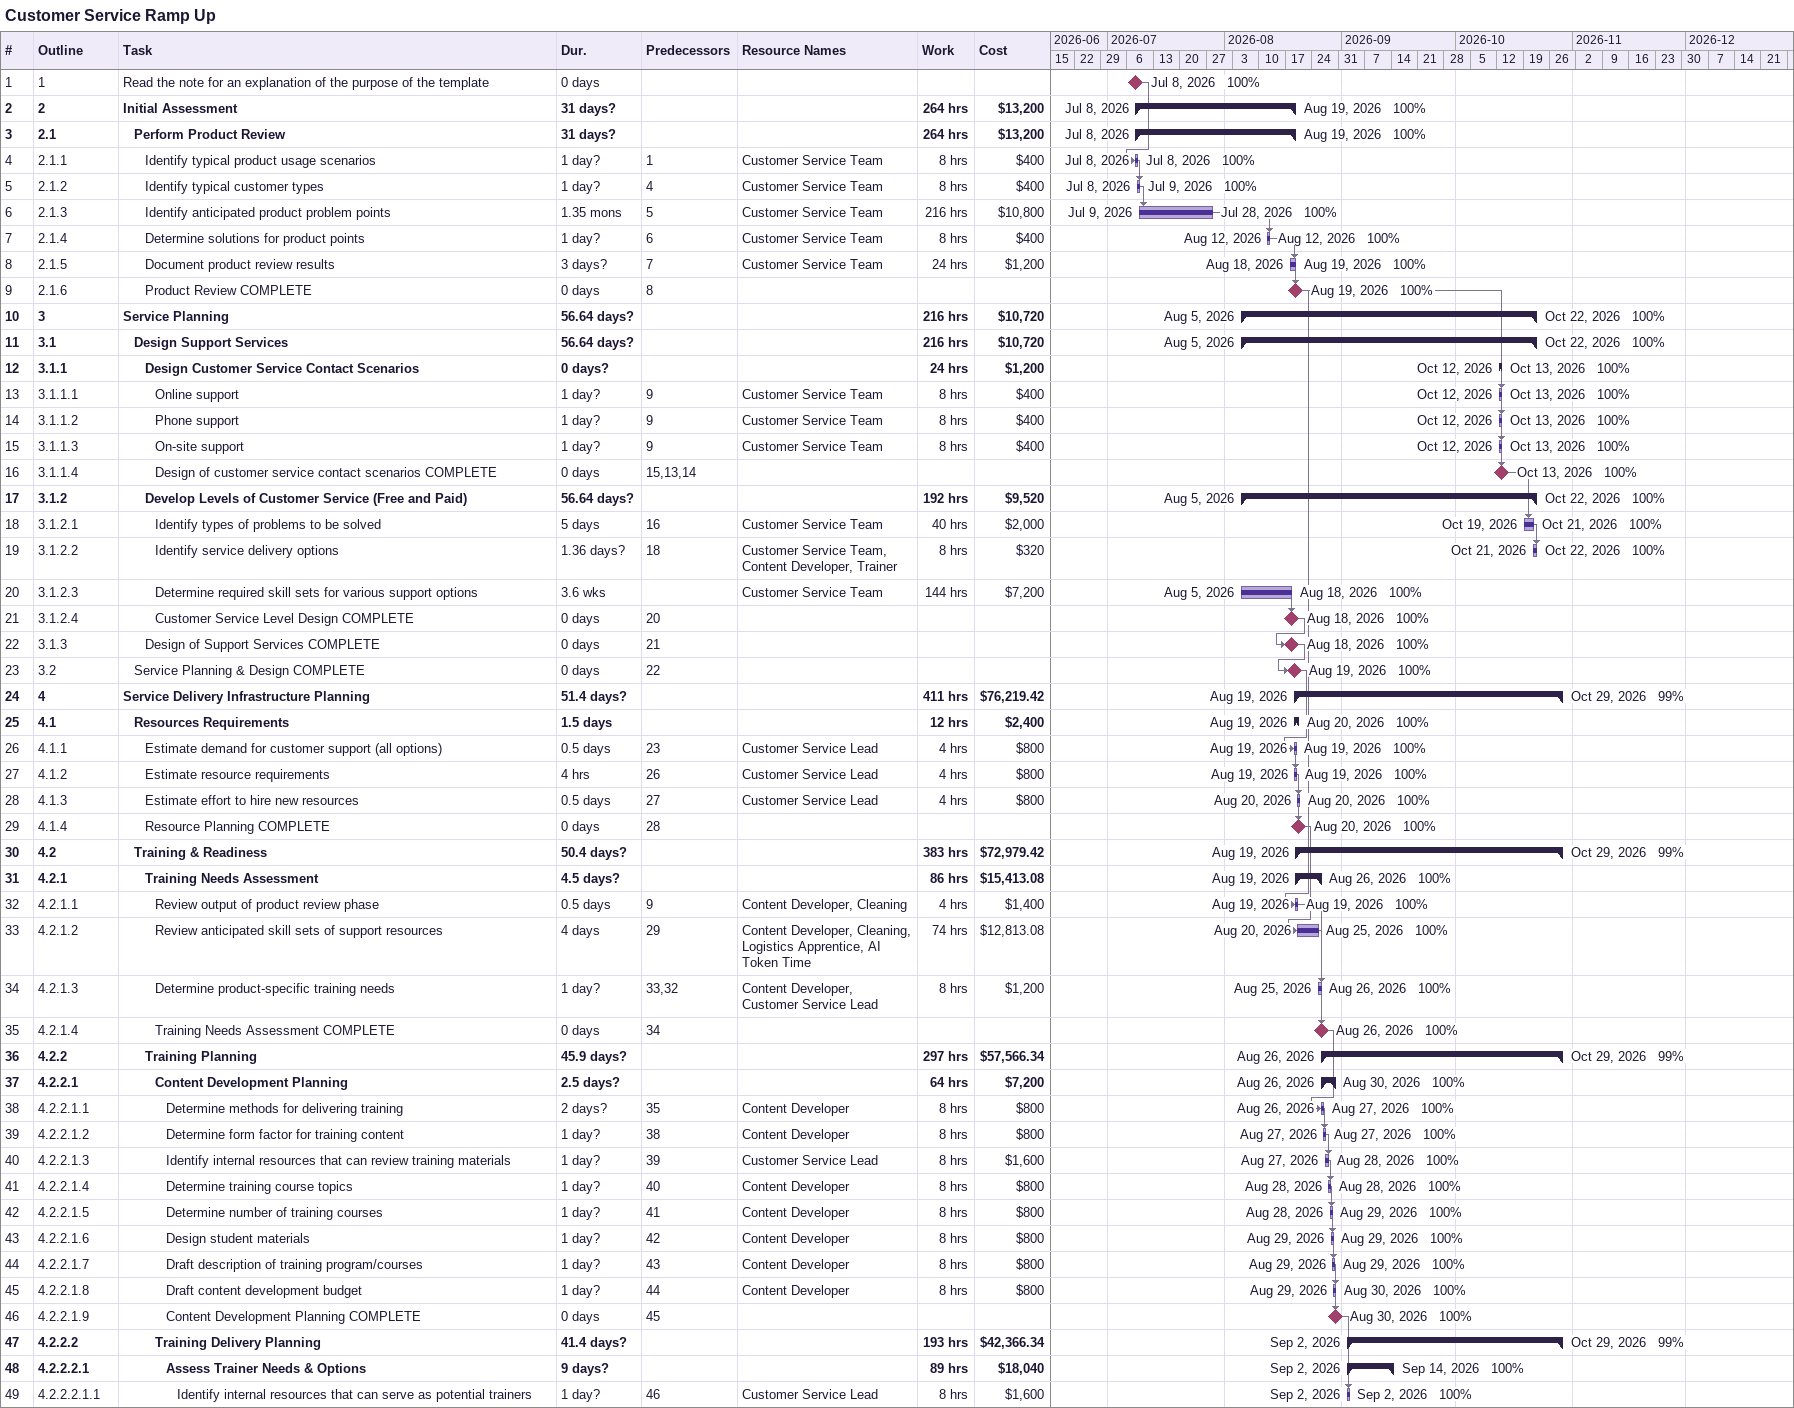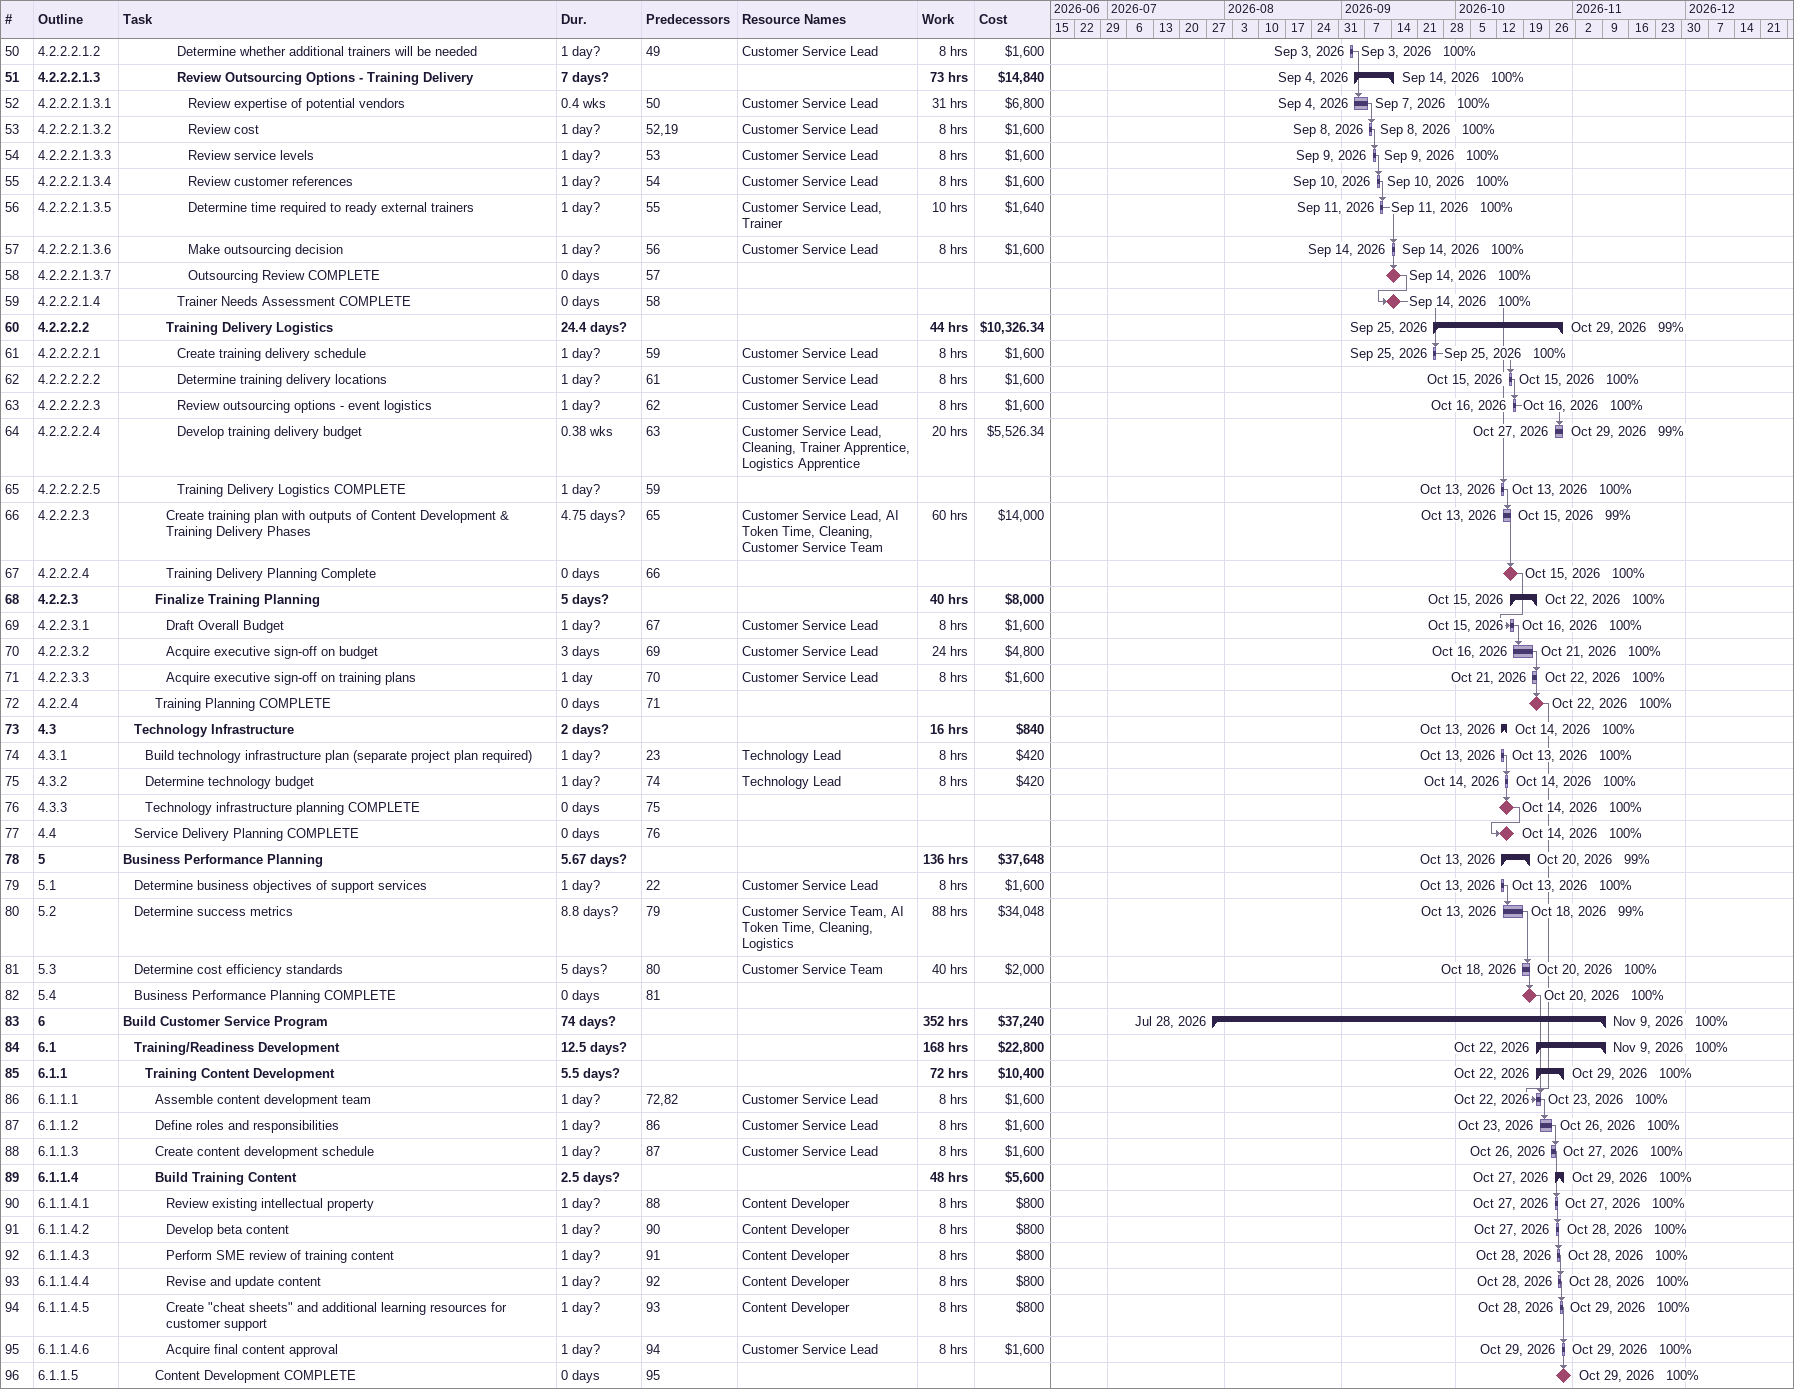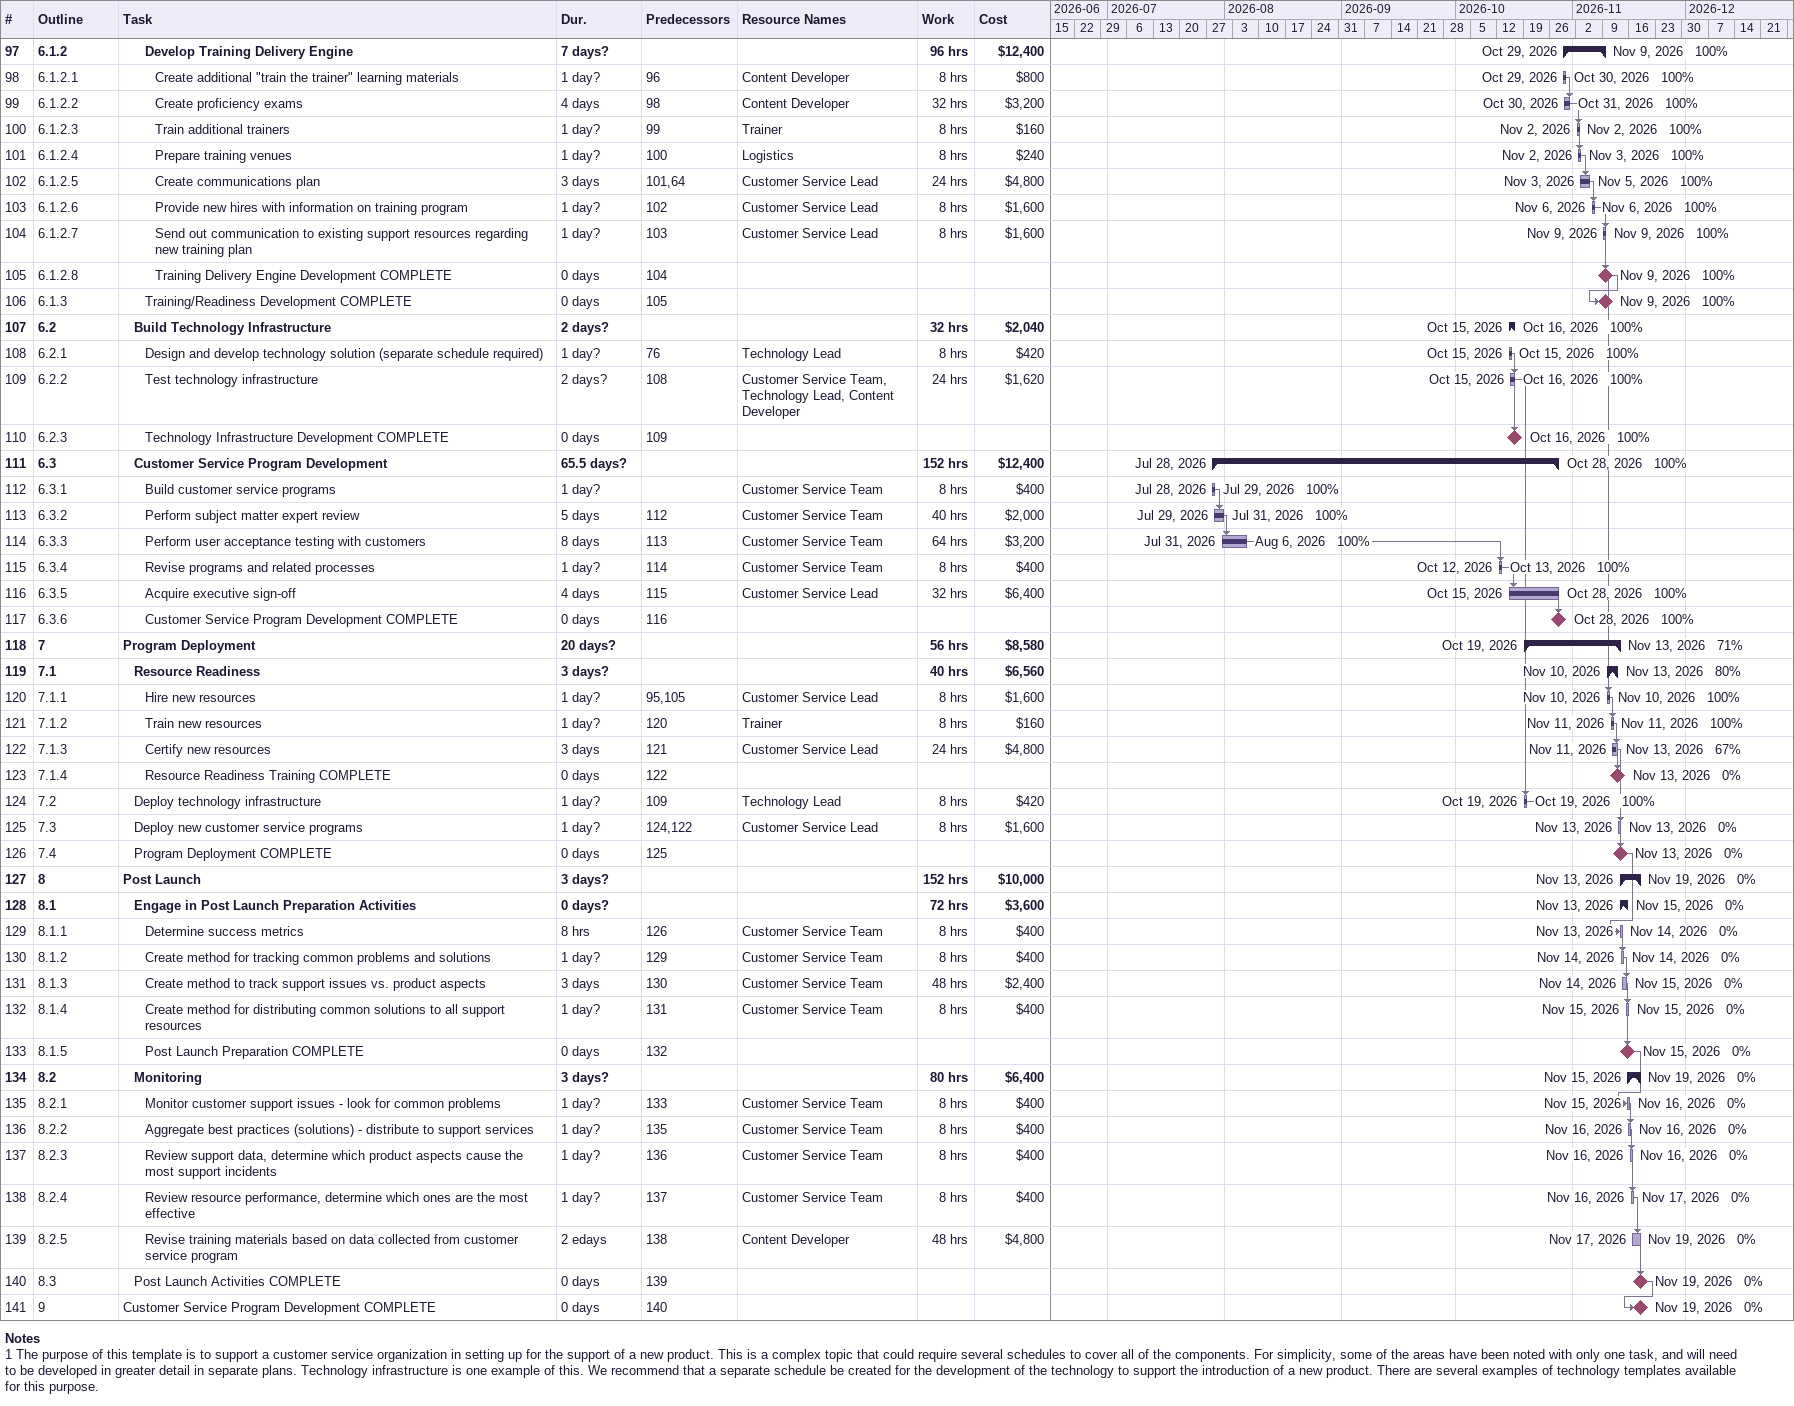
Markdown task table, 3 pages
Customer Service Ramp Up

| ID | WBS | Task | Duration | Start | Finish | Predecessors | Resources | % complete | Work (h) | Cost ($) |
|---|---|---|---|---|---|---|---|---|---|---|
| 1 | 1 | Read the note for an explanation of the purpose of the template | 0d | 2026-07-08 | 2026-07-08 |  |  | 100 |  |  |
| 2 | 2 | **Initial Assessment** | 31d? | 2026-07-08 | 2026-08-19 |  |  | 100 | 264 | 13200 |
| 3 | 2.1 | **Perform Product Review** | 31d? | 2026-07-08 | 2026-08-19 |  |  | 100 | 264 | 13200 |
| 4 | 2.1.1 | Identify typical product usage scenarios | 1d? | 2026-07-08 | 2026-07-08 | 1 | Customer Service Team | 100 | 8 | 400 |
| 5 | 2.1.2 | Identify typical customer types | 1d? | 2026-07-08 | 2026-07-09 | 4 | Customer Service Team | 100 | 8 | 400 |
| 6 | 2.1.3 | Identify anticipated product problem points | 1.35mo | 2026-07-09 | 2026-07-28 | 5 | Customer Service Team | 100 | 216 | 10800 |
| 7 | 2.1.4 | Determine solutions for product points | 1d? | 2026-08-12 | 2026-08-12 | 6 | Customer Service Team | 100 | 8 | 400 |
| 8 | 2.1.5 | Document product review results | 3d? | 2026-08-18 | 2026-08-19 | 7 | Customer Service Team | 100 | 24 | 1200 |
| 9 | 2.1.6 | Product Review COMPLETE | 0d | 2026-08-19 | 2026-08-19 | 8 |  | 100 |  |  |
| 10 | 3 | **Service Planning** | 56.64d? | 2026-08-05 | 2026-10-22 |  |  | 100 | 216 | 10720 |
| 11 | 3.1 | **Design Support Services** | 56.64d? | 2026-08-05 | 2026-10-22 |  |  | 100 | 216 | 10720 |
| 12 | 3.1.1 | **Design Customer Service Contact Scenarios** | 0d? | 2026-10-12 | 2026-10-13 |  |  | 100 | 24 | 1200 |
| 13 | 3.1.1.1 | Online support | 1d? | 2026-10-12 | 2026-10-13 | 9 | Customer Service Team | 100 | 8 | 400 |
| 14 | 3.1.1.2 | Phone support | 1d? | 2026-10-12 | 2026-10-13 | 9 | Customer Service Team | 100 | 8 | 400 |
| 15 | 3.1.1.3 | On-site support | 1d? | 2026-10-12 | 2026-10-13 | 9 | Customer Service Team | 100 | 8 | 400 |
| 16 | 3.1.1.4 | Design of customer service contact scenarios COMPLETE | 0d | 2026-10-13 | 2026-10-13 | 15, 13, 14 |  | 100 |  |  |
| 17 | 3.1.2 | **Develop Levels of Customer Service (Free and Paid)** | 56.64d? | 2026-08-05 | 2026-10-22 |  |  | 100 | 192 | 9520 |
| 18 | 3.1.2.1 | Identify types of problems to be solved | 5d | 2026-10-19 | 2026-10-21 | 16 | Customer Service Team | 100 | 40 | 2000 |
| 19 | 3.1.2.2 | Identify service delivery options | 1.36d? | 2026-10-21 | 2026-10-22 | 18 | Customer Service Team, Content Developer, Trainer | 100 | 8 | 320 |
| 20 | 3.1.2.3 | Determine required skill sets for various support options | 3.6w | 2026-08-05 | 2026-08-18 |  | Customer Service Team | 100 | 144 | 7200 |
| 21 | 3.1.2.4 | Customer Service Level Design COMPLETE | 0d | 2026-08-18 | 2026-08-18 | 20 |  | 100 |  |  |
| 22 | 3.1.3 | Design of Support Services COMPLETE | 0d | 2026-08-18 | 2026-08-18 | 21 |  | 100 |  |  |
| 23 | 3.2 | Service Planning & Design COMPLETE | 0d | 2026-08-19 | 2026-08-19 | 22 |  | 100 |  |  |
| 24 | 4 | **Service Delivery Infrastructure Planning** | 51.4d? | 2026-08-19 | 2026-10-29 |  |  | 99 | 411 | 76219.42 |
| 25 | 4.1 | **Resources Requirements** | 1.5d | 2026-08-19 | 2026-08-20 |  |  | 100 | 12 | 2400 |
| 26 | 4.1.1 | Estimate demand for customer support (all options) | 0.5d | 2026-08-19 | 2026-08-19 | 23 | Customer Service Lead | 100 | 4 | 800 |
| 27 | 4.1.2 | Estimate resource requirements | 4h | 2026-08-19 | 2026-08-19 | 26 | Customer Service Lead | 100 | 4 | 800 |
| 28 | 4.1.3 | Estimate effort to hire new resources | 0.5d | 2026-08-20 | 2026-08-20 | 27 | Customer Service Lead | 100 | 4 | 800 |
| 29 | 4.1.4 | Resource Planning COMPLETE | 0d | 2026-08-20 | 2026-08-20 | 28 |  | 100 |  |  |
| 30 | 4.2 | **Training & Readiness** | 50.4d? | 2026-08-19 | 2026-10-29 |  |  | 99 | 383 | 72979.42 |
| 31 | 4.2.1 | **Training Needs Assessment** | 4.5d? | 2026-08-19 | 2026-08-26 |  |  | 100 | 86 | 15413.08 |
| 32 | 4.2.1.1 | Review output of product review phase | 0.5d | 2026-08-19 | 2026-08-19 | 9 | Content Developer, Cleaning | 100 | 4 | 1400 |
| 33 | 4.2.1.2 | Review anticipated skill sets of support resources | 4d | 2026-08-20 | 2026-08-25 | 29 | Content Developer, Cleaning, Logistics Apprentice, AI Token Time | 100 | 74 | 12813.08 |
| 34 | 4.2.1.3 | Determine product-specific training needs | 1d? | 2026-08-25 | 2026-08-26 | 33, 32 | Content Developer, Customer Service Lead | 100 | 8 | 1200 |
| 35 | 4.2.1.4 | Training Needs Assessment COMPLETE | 0d | 2026-08-26 | 2026-08-26 | 34 |  | 100 |  |  |
| 36 | 4.2.2 | **Training Planning** | 45.9d? | 2026-08-26 | 2026-10-29 |  |  | 99 | 297 | 57566.34 |
| 37 | 4.2.2.1 | **Content Development Planning** | 2.5d? | 2026-08-26 | 2026-08-30 |  |  | 100 | 64 | 7200 |
| 38 | 4.2.2.1.1 | Determine methods for delivering training | 2d? | 2026-08-26 | 2026-08-27 | 35 | Content Developer | 100 | 8 | 800 |
| 39 | 4.2.2.1.2 | Determine form factor for training content | 1d? | 2026-08-27 | 2026-08-27 | 38 | Content Developer | 100 | 8 | 800 |
| 40 | 4.2.2.1.3 | Identify internal resources that can review training materials | 1d? | 2026-08-27 | 2026-08-28 | 39 | Customer Service Lead | 100 | 8 | 1600 |
| 41 | 4.2.2.1.4 | Determine training course topics | 1d? | 2026-08-28 | 2026-08-28 | 40 | Content Developer | 100 | 8 | 800 |
| 42 | 4.2.2.1.5 | Determine number of training courses | 1d? | 2026-08-28 | 2026-08-29 | 41 | Content Developer | 100 | 8 | 800 |
| 43 | 4.2.2.1.6 | Design student materials | 1d? | 2026-08-29 | 2026-08-29 | 42 | Content Developer | 100 | 8 | 800 |
| 44 | 4.2.2.1.7 | Draft description of training program/courses | 1d? | 2026-08-29 | 2026-08-29 | 43 | Content Developer | 100 | 8 | 800 |
| 45 | 4.2.2.1.8 | Draft content development budget | 1d? | 2026-08-29 | 2026-08-30 | 44 | Content Developer | 100 | 8 | 800 |
| 46 | 4.2.2.1.9 | Content Development Planning COMPLETE | 0d | 2026-08-30 | 2026-08-30 | 45 |  | 100 |  |  |
| 47 | 4.2.2.2 | **Training Delivery Planning** | 41.4d? | 2026-09-02 | 2026-10-29 |  |  | 99 | 193 | 42366.34 |
| 48 | 4.2.2.2.1 | **Assess Trainer Needs & Options** | 9d? | 2026-09-02 | 2026-09-14 |  |  | 100 | 89 | 18040 |
| 49 | 4.2.2.2.1.1 | Identify internal resources that can serve as potential trainers | 1d? | 2026-09-02 | 2026-09-02 | 46 | Customer Service Lead | 100 | 8 | 1600 |
| 50 | 4.2.2.2.1.2 | Determine whether additional trainers will be needed | 1d? | 2026-09-03 | 2026-09-03 | 49 | Customer Service Lead | 100 | 8 | 1600 |
| 51 | 4.2.2.2.1.3 | **Review Outsourcing Options - Training Delivery** | 7d? | 2026-09-04 | 2026-09-14 |  |  | 100 | 73 | 14840 |
| 52 | 4.2.2.2.1.3.1 | Review expertise of potential vendors | 0.4w | 2026-09-04 | 2026-09-07 | 50 | Customer Service Lead | 100 | 31 | 6800 |
| 53 | 4.2.2.2.1.3.2 | Review cost | 1d? | 2026-09-08 | 2026-09-08 | 52, 19 | Customer Service Lead | 100 | 8 | 1600 |
| 54 | 4.2.2.2.1.3.3 | Review service levels | 1d? | 2026-09-09 | 2026-09-09 | 53 | Customer Service Lead | 100 | 8 | 1600 |
| 55 | 4.2.2.2.1.3.4 | Review customer references | 1d? | 2026-09-10 | 2026-09-10 | 54 | Customer Service Lead | 100 | 8 | 1600 |
| 56 | 4.2.2.2.1.3.5 | Determine time required to ready external trainers | 1d? | 2026-09-11 | 2026-09-11 | 55 | Customer Service Lead, Trainer | 100 | 10 | 1640 |
| 57 | 4.2.2.2.1.3.6 | Make outsourcing decision | 1d? | 2026-09-14 | 2026-09-14 | 56 | Customer Service Lead | 100 | 8 | 1600 |
| 58 | 4.2.2.2.1.3.7 | Outsourcing Review COMPLETE | 0d | 2026-09-14 | 2026-09-14 | 57 |  | 100 |  |  |
| 59 | 4.2.2.2.1.4 | Trainer Needs Assessment COMPLETE | 0d | 2026-09-14 | 2026-09-14 | 58 |  | 100 |  |  |
| 60 | 4.2.2.2.2 | **Training Delivery Logistics** | 24.4d? | 2026-09-25 | 2026-10-29 |  |  | 99 | 44 | 10326.34 |
| 61 | 4.2.2.2.2.1 | Create training delivery schedule | 1d? | 2026-09-25 | 2026-09-25 | 59 | Customer Service Lead | 100 | 8 | 1600 |
| 62 | 4.2.2.2.2.2 | Determine training delivery locations | 1d? | 2026-10-15 | 2026-10-15 | 61 | Customer Service Lead | 100 | 8 | 1600 |
| 63 | 4.2.2.2.2.3 | Review outsourcing options - event logistics | 1d? | 2026-10-16 | 2026-10-16 | 62 | Customer Service Lead | 100 | 8 | 1600 |
| 64 | 4.2.2.2.2.4 | Develop training delivery budget | 0.38w | 2026-10-27 | 2026-10-29 | 63 | Customer Service Lead, Cleaning, Trainer Apprentice, Logistics Apprentice | 99 | 20 | 5526.34 |
| 65 | 4.2.2.2.2.5 | Training Delivery Logistics COMPLETE | 1d? | 2026-10-13 | 2026-10-13 | 59 |  | 100 |  |  |
| 66 | 4.2.2.2.3 | Create training plan with outputs of Content Development & Training Delivery Phases | 4.75d? | 2026-10-13 | 2026-10-15 | 65 | Customer Service Lead, AI Token Time, Cleaning, Customer Service Team | 99 | 60 | 14000 |
| 67 | 4.2.2.2.4 | Training Delivery Planning Complete | 0d | 2026-10-15 | 2026-10-15 | 66 |  | 100 |  |  |
| 68 | 4.2.2.3 | **Finalize Training Planning** | 5d? | 2026-10-15 | 2026-10-22 |  |  | 100 | 40 | 8000 |
| 69 | 4.2.2.3.1 | Draft Overall Budget | 1d? | 2026-10-15 | 2026-10-16 | 67 | Customer Service Lead | 100 | 8 | 1600 |
| 70 | 4.2.2.3.2 | Acquire executive sign-off on budget | 3d | 2026-10-16 | 2026-10-21 | 69 | Customer Service Lead | 100 | 24 | 4800 |
| 71 | 4.2.2.3.3 | Acquire executive sign-off on training plans | 1d | 2026-10-21 | 2026-10-22 | 70 | Customer Service Lead | 100 | 8 | 1600 |
| 72 | 4.2.2.4 | Training Planning COMPLETE | 0d | 2026-10-22 | 2026-10-22 | 71 |  | 100 |  |  |
| 73 | 4.3 | **Technology Infrastructure** | 2d? | 2026-10-13 | 2026-10-14 |  |  | 100 | 16 | 840 |
| 74 | 4.3.1 | Build technology infrastructure plan (separate project plan required) | 1d? | 2026-10-13 | 2026-10-13 | 23 | Technology Lead | 100 | 8 | 420 |
| 75 | 4.3.2 | Determine technology budget | 1d? | 2026-10-14 | 2026-10-14 | 74 | Technology Lead | 100 | 8 | 420 |
| 76 | 4.3.3 | Technology infrastructure planning COMPLETE | 0d | 2026-10-14 | 2026-10-14 | 75 |  | 100 |  |  |
| 77 | 4.4 | Service Delivery Planning COMPLETE | 0d | 2026-10-14 | 2026-10-14 | 76 |  | 100 |  |  |
| 78 | 5 | **Business Performance Planning** | 5.67d? | 2026-10-13 | 2026-10-20 |  |  | 99 | 136 | 37648 |
| 79 | 5.1 | Determine business objectives of support services | 1d? | 2026-10-13 | 2026-10-13 | 22 | Customer Service Lead | 100 | 8 | 1600 |
| 80 | 5.2 | Determine success metrics | 8.8d? | 2026-10-13 | 2026-10-18 | 79 | Customer Service Team, AI Token Time, Cleaning, Logistics | 99 | 88 | 34048 |
| 81 | 5.3 | Determine cost efficiency standards | 5d? | 2026-10-18 | 2026-10-20 | 80 | Customer Service Team | 100 | 40 | 2000 |
| 82 | 5.4 | Business Performance Planning COMPLETE | 0d | 2026-10-20 | 2026-10-20 | 81 |  | 100 |  |  |
| 83 | 6 | **Build Customer Service Program** | 74d? | 2026-07-28 | 2026-11-09 |  |  | 100 | 352 | 37240 |
| 84 | 6.1 | **Training/Readiness Development** | 12.5d? | 2026-10-22 | 2026-11-09 |  |  | 100 | 168 | 22800 |
| 85 | 6.1.1 | **Training Content Development** | 5.5d? | 2026-10-22 | 2026-10-29 |  |  | 100 | 72 | 10400 |
| 86 | 6.1.1.1 | Assemble content development team | 1d? | 2026-10-22 | 2026-10-23 | 72, 82 | Customer Service Lead | 100 | 8 | 1600 |
| 87 | 6.1.1.2 | Define roles and responsibilities | 1d? | 2026-10-23 | 2026-10-26 | 86 | Customer Service Lead | 100 | 8 | 1600 |
| 88 | 6.1.1.3 | Create content development schedule | 1d? | 2026-10-26 | 2026-10-27 | 87 | Customer Service Lead | 100 | 8 | 1600 |
| 89 | 6.1.1.4 | **Build Training Content** | 2.5d? | 2026-10-27 | 2026-10-29 |  |  | 100 | 48 | 5600 |
| 90 | 6.1.1.4.1 | Review existing intellectual property | 1d? | 2026-10-27 | 2026-10-27 | 88 | Content Developer | 100 | 8 | 800 |
| 91 | 6.1.1.4.2 | Develop beta content | 1d? | 2026-10-27 | 2026-10-28 | 90 | Content Developer | 100 | 8 | 800 |
| 92 | 6.1.1.4.3 | Perform SME review of training content | 1d? | 2026-10-28 | 2026-10-28 | 91 | Content Developer | 100 | 8 | 800 |
| 93 | 6.1.1.4.4 | Revise and update content | 1d? | 2026-10-28 | 2026-10-28 | 92 | Content Developer | 100 | 8 | 800 |
| 94 | 6.1.1.4.5 | Create "cheat sheets" and additional learning resources for customer support | 1d? | 2026-10-28 | 2026-10-29 | 93 | Content Developer | 100 | 8 | 800 |
| 95 | 6.1.1.4.6 | Acquire final content approval | 1d? | 2026-10-29 | 2026-10-29 | 94 | Customer Service Lead | 100 | 8 | 1600 |
| 96 | 6.1.1.5 | Content Development COMPLETE | 0d | 2026-10-29 | 2026-10-29 | 95 |  | 100 |  |  |
| 97 | 6.1.2 | **Develop Training Delivery Engine** | 7d? | 2026-10-29 | 2026-11-09 |  |  | 100 | 96 | 12400 |
| 98 | 6.1.2.1 | Create additional "train the trainer" learning materials | 1d? | 2026-10-29 | 2026-10-30 | 96 | Content Developer | 100 | 8 | 800 |
| 99 | 6.1.2.2 | Create proficiency exams | 4d | 2026-10-30 | 2026-10-31 | 98 | Content Developer | 100 | 32 | 3200 |
| 100 | 6.1.2.3 | Train additional trainers | 1d? | 2026-11-02 | 2026-11-02 | 99 | Trainer | 100 | 8 | 160 |
| 101 | 6.1.2.4 | Prepare training venues | 1d? | 2026-11-02 | 2026-11-03 | 100 | Logistics | 100 | 8 | 240 |
| 102 | 6.1.2.5 | Create communications plan | 3d | 2026-11-03 | 2026-11-05 | 101, 64 | Customer Service Lead | 100 | 24 | 4800 |
| 103 | 6.1.2.6 | Provide new hires with information on training program | 1d? | 2026-11-06 | 2026-11-06 | 102 | Customer Service Lead | 100 | 8 | 1600 |
| 104 | 6.1.2.7 | Send out communication to existing support resources regarding new training plan | 1d? | 2026-11-09 | 2026-11-09 | 103 | Customer Service Lead | 100 | 8 | 1600 |
| 105 | 6.1.2.8 | Training Delivery Engine Development COMPLETE | 0d | 2026-11-09 | 2026-11-09 | 104 |  | 100 |  |  |
| 106 | 6.1.3 | Training/Readiness Development COMPLETE | 0d | 2026-11-09 | 2026-11-09 | 105 |  | 100 |  |  |
| 107 | 6.2 | **Build Technology Infrastructure** | 2d? | 2026-10-15 | 2026-10-16 |  |  | 100 | 32 | 2040 |
| 108 | 6.2.1 | Design and develop technology solution (separate schedule required) | 1d? | 2026-10-15 | 2026-10-15 | 76 | Technology Lead | 100 | 8 | 420 |
| 109 | 6.2.2 | Test technology infrastructure | 2d? | 2026-10-15 | 2026-10-16 | 108 | Customer Service Team, Technology Lead, Content Developer | 100 | 24 | 1620 |
| 110 | 6.2.3 | Technology Infrastructure Development COMPLETE | 0d | 2026-10-16 | 2026-10-16 | 109 |  | 100 |  |  |
| 111 | 6.3 | **Customer Service Program Development** | 65.5d? | 2026-07-28 | 2026-10-28 |  |  | 100 | 152 | 12400 |
| 112 | 6.3.1 | Build customer service programs | 1d? | 2026-07-28 | 2026-07-29 |  | Customer Service Team | 100 | 8 | 400 |
| 113 | 6.3.2 | Perform subject matter expert review | 5d | 2026-07-29 | 2026-07-31 | 112 | Customer Service Team | 100 | 40 | 2000 |
| 114 | 6.3.3 | Perform user acceptance testing with customers | 8d | 2026-07-31 | 2026-08-06 | 113 | Customer Service Team | 100 | 64 | 3200 |
| 115 | 6.3.4 | Revise programs and related processes | 1d? | 2026-10-12 | 2026-10-13 | 114 | Customer Service Team | 100 | 8 | 400 |
| 116 | 6.3.5 | Acquire executive sign-off | 4d | 2026-10-15 | 2026-10-28 | 115 | Customer Service Lead | 100 | 32 | 6400 |
| 117 | 6.3.6 | Customer Service Program Development COMPLETE | 0d | 2026-10-28 | 2026-10-28 | 116 |  | 100 |  |  |
| 118 | 7 | **Program Deployment** | 20d? | 2026-10-19 | 2026-11-13 |  |  | 71 | 56 | 8580 |
| 119 | 7.1 | **Resource Readiness** | 3d? | 2026-11-10 | 2026-11-13 |  |  | 80 | 40 | 6560 |
| 120 | 7.1.1 | Hire new resources | 1d? | 2026-11-10 | 2026-11-10 | 95, 105 | Customer Service Lead | 100 | 8 | 1600 |
| 121 | 7.1.2 | Train new resources | 1d? | 2026-11-11 | 2026-11-11 | 120 | Trainer | 100 | 8 | 160 |
| 122 | 7.1.3 | Certify new resources | 3d | 2026-11-11 | 2026-11-13 | 121 | Customer Service Lead | 67 | 24 | 4800 |
| 123 | 7.1.4 | Resource Readiness Training COMPLETE | 0d | 2026-11-13 | 2026-11-13 | 122 |  | 0 |  |  |
| 124 | 7.2 | Deploy technology infrastructure | 1d? | 2026-10-19 | 2026-10-19 | 109 | Technology Lead | 100 | 8 | 420 |
| 125 | 7.3 | Deploy new customer service programs | 1d? | 2026-11-13 | 2026-11-13 | 124, 122 | Customer Service Lead | 0 | 8 | 1600 |
| 126 | 7.4 | Program Deployment COMPLETE | 0d | 2026-11-13 | 2026-11-13 | 125 |  | 0 |  |  |
| 127 | 8 | **Post Launch** | 3d? | 2026-11-13 | 2026-11-19 |  |  | 0 | 152 | 10000 |
| 128 | 8.1 | **Engage in Post Launch Preparation Activities** | 0d? | 2026-11-13 | 2026-11-15 |  |  | 0 | 72 | 3600 |
| 129 | 8.1.1 | Determine success metrics | 8h | 2026-11-13 | 2026-11-14 | 126 | Customer Service Team | 0 | 8 | 400 |
| 130 | 8.1.2 | Create method for tracking common problems and solutions | 1d? | 2026-11-14 | 2026-11-14 | 129 | Customer Service Team | 0 | 8 | 400 |
| 131 | 8.1.3 | Create method to track support issues vs. product aspects | 3d | 2026-11-14 | 2026-11-15 | 130 | Customer Service Team | 0 | 48 | 2400 |
| 132 | 8.1.4 | Create method for distributing common solutions to all support resources | 1d? | 2026-11-15 | 2026-11-15 | 131 | Customer Service Team | 0 | 8 | 400 |
| 133 | 8.1.5 | Post Launch Preparation COMPLETE | 0d | 2026-11-15 | 2026-11-15 | 132 |  | 0 |  |  |
| 134 | 8.2 | **Monitoring** | 3d? | 2026-11-15 | 2026-11-19 |  |  | 0 | 80 | 6400 |
| 135 | 8.2.1 | Monitor customer support issues - look for common problems | 1d? | 2026-11-15 | 2026-11-16 | 133 | Customer Service Team | 0 | 8 | 400 |
| 136 | 8.2.2 | Aggregate best practices (solutions) - distribute to support services | 1d? | 2026-11-16 | 2026-11-16 | 135 | Customer Service Team | 0 | 8 | 400 |
| 137 | 8.2.3 | Review support data, determine which product aspects cause the most support incidents | 1d? | 2026-11-16 | 2026-11-16 | 136 | Customer Service Team | 0 | 8 | 400 |
| 138 | 8.2.4 | Review resource performance, determine which ones are the most effective | 1d? | 2026-11-16 | 2026-11-17 | 137 | Customer Service Team | 0 | 8 | 400 |
| 139 | 8.2.5 | Revise training materials based on data collected from customer service program | 2ed | 2026-11-17 | 2026-11-19 | 138 | Content Developer | 0 | 48 | 4800 |
| 140 | 8.3 | Post Launch Activities COMPLETE | 0d | 2026-11-19 | 2026-11-19 | 139 |  | 0 |  |  |
| 141 | 9 | Customer Service Program Development COMPLETE | 0d | 2026-11-19 | 2026-11-19 | 140 |  | 0 |  |  |

Notes
- 1: The purpose of this template is to support a customer service organization in setting up for the support of a new product. This is a complex topic that could require several schedules to cover all of the components. For simplicity, some of the areas have been noted with only one task, and will need to be developed in greater detail in separate plans. Technology infrastructure is one example of this. We recommend that a separate schedule be created for the development of the technology to support the introduction of a new product. There are several examples of technology templates available for this purpose.
